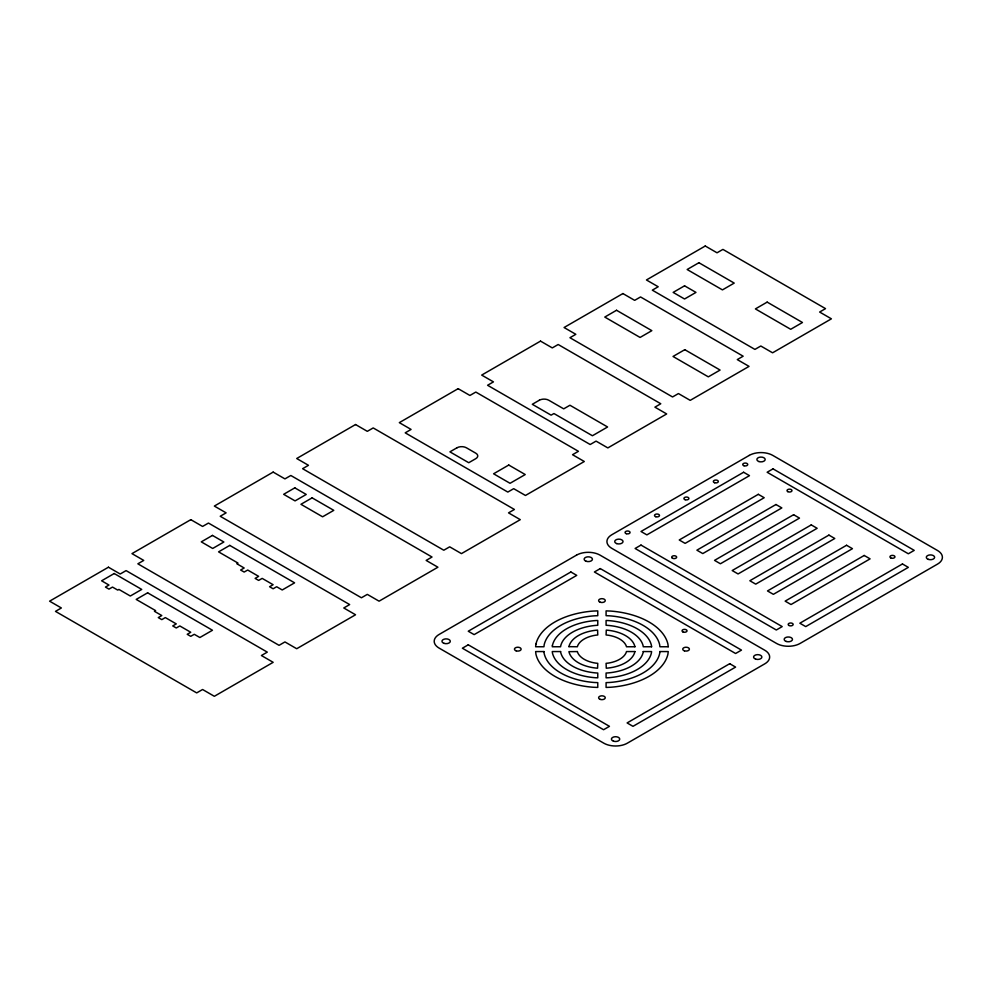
<?xml version="1.0" encoding="UTF-8"?>
<svg xmlns="http://www.w3.org/2000/svg" width="992" height="992" viewBox="0 0 992 992"><rect width="100%" height="100%" fill="white"/><g stroke="black" fill="none" stroke-linecap="round" stroke-linejoin="round"><path stroke-width="1.49" d="M535.928 644.143L535.63 646.759L543.951 646.759L544.174 644.763A58.243 33.629 0 0 1 594.32 615.821L597.767 615.685L597.767 610.886L593.241 611.06A66.563 38.428 0 0 0 535.928 644.143M552.432 645.395L552.271 646.759L560.592 646.759L560.678 646.028A41.602 24.019 0 0 1 596.49 625.344L597.767 625.295L597.767 620.496L595.411 620.583A49.922 28.818 0 0 0 552.432 645.395M568.924 646.648L577.356 646.759L577.815 645.432A24.961 14.409 0 0 1 595.46 635.24L597.767 634.979L597.581 630.106A33.282 19.22 0 0 0 568.924 646.648M634.93 651.558L634.917 651.67A33.282 19.22 0 0 1 606.273 668.211L606.087 663.338L608.381 663.078A24.961 14.409 0 0 0 626.039 652.885L626.498 651.558L634.93 651.558M643.25 651.558L643.176 652.29A41.602 24.019 0 0 1 607.352 672.973L606.087 673.022L606.087 677.821L608.443 677.734A49.922 28.818 0 0 0 651.422 652.922L651.583 651.558L643.25 651.558M659.903 651.558L659.668 653.542A58.243 33.629 0 0 1 609.522 682.496L606.087 682.632L606.087 687.431L610.613 687.258A66.563 38.428 0 0 0 667.926 654.174L668.224 651.558L659.903 651.558M108.438 567.213L49.6 601.177L61.368 607.972L55.478 611.37L196.689 692.9L202.579 689.502L214.346 696.297L273.172 662.321L261.404 655.526L267.294 652.128L126.083 570.611L120.206 574.008L108.438 567.213M190.811 519.659L131.973 553.623L143.741 560.418L137.851 563.816L279.062 645.333L284.94 641.936L296.707 648.731L355.545 614.767L343.778 607.972L349.668 604.574L208.456 523.057L202.579 526.442L190.811 519.659M273.172 472.093L214.346 506.069L226.114 512.864L220.224 516.262L361.435 597.779L367.313 594.382L379.08 601.177L437.918 567.213L426.151 560.418L432.028 557.02L290.83 475.49L284.94 478.888L273.172 472.093M355.545 424.539L296.707 458.515L308.475 465.31L302.597 468.695L443.796 550.225L449.686 546.828L461.454 553.623L520.292 519.659L508.524 512.864L514.402 509.466L373.203 427.936L367.313 431.334L355.545 424.539M114.204 573.525L101.606 580.804L108.971 585.044L105.437 587.078L108.971 589.124L112.493 587.078L117.738 590.104L118.904 589.422L130.324 596.018L141.732 589.422L114.204 573.525M458.155 388.666L399.317 422.642L411.085 429.437L405.207 432.834L507.817 492.069L513.695 488.672L525.462 495.467L584.3 461.503L572.533 454.708L578.423 451.31L475.813 392.063L469.923 395.461L458.155 388.666M540.528 341.112L481.69 375.088L493.458 381.883L487.58 385.268L590.19 444.515L596.068 441.118L607.836 447.913L666.674 413.949L654.906 407.154L660.784 403.756L558.174 344.509L552.296 347.907L540.528 341.112M622.902 293.558L564.064 327.521L575.831 334.316L569.941 337.714L672.551 396.961L678.441 393.564L690.209 400.359L749.047 366.383L737.279 359.588L743.157 356.202L640.547 296.955L634.669 300.353L622.902 293.558M705.262 246.004L646.437 279.967L658.204 286.762L652.314 290.16L754.924 349.407L760.814 346.01L772.582 352.805L831.408 318.829L819.64 312.034L825.53 308.636L722.92 249.401L717.03 252.799L705.262 246.004M212.462 535.42L201.277 541.868L212.697 548.464L223.87 542.004L212.462 535.42M294.822 487.853L283.65 494.314L295.058 500.898L306.243 494.45L294.822 487.853M616.54 310.273L604.773 317.068L640.076 337.441L651.843 330.658L616.54 310.273M698.914 262.719L687.146 269.514L722.449 289.887L734.216 283.092L698.914 262.719M147.622 592.819L136.202 599.416L155.62 610.626L154.442 611.308L161.795 615.548L158.274 617.582L161.795 619.628L165.329 617.582L176.278 623.906L172.744 625.94L176.278 627.986L179.8 625.94L190.749 632.264L187.215 634.297L190.749 636.331L194.283 634.297L199.863 637.521L212.462 630.255L147.622 592.819M229.76 545.402L218.575 551.862L237.993 563.072L236.815 563.741L244.168 567.994L240.634 570.028L244.168 572.062L247.702 570.028L258.639 576.352L255.118 578.386L258.639 580.419L262.173 578.386L273.122 584.71L269.588 586.743L273.122 588.777L276.644 586.743L282.236 589.967L294.599 582.837L229.76 545.402M312.12 497.848L300.948 504.296L322.598 516.795L333.783 510.347L312.12 497.848M684.554 285.82L673.146 292.404L684.554 298.989L695.975 292.404L684.554 285.82M456.977 447.776L449.922 451.856L468.745 462.718L475.813 458.651A6.659 3.844 0 0 0 475.813 453.208L466.389 447.776A6.659 3.844 0 0 0 456.977 447.776M539.35 400.222L532.295 404.302L551.118 415.164L553.945 413.54L592.422 435.748L607.6 426.982L569.941 405.244L563.704 408.853L548.762 400.222A6.659 3.844 0 0 0 539.35 400.222M684.79 349.68L673.022 356.463L708.325 376.848L720.093 370.053L684.79 349.68M767.163 302.114L755.396 308.909L790.698 329.294L802.466 322.499L767.163 302.114M508.76 465.037L493.582 473.792L510.049 483.302L525.227 474.548L508.76 465.037M576.513 555.136L439.072 634.483A16.641 9.61 0 0 0 439.072 648.074L603.806 743.182A16.641 9.61 0 0 0 627.341 743.182L764.782 663.834A16.641 9.61 0 0 0 764.782 650.244L600.048 555.136A16.641 9.61 0 0 0 576.513 555.136M749.245 455.402L611.804 534.75A16.641 9.61 0 0 0 611.804 548.34L776.55 643.448A16.641 9.61 0 0 0 800.085 643.448L937.527 564.101A16.641 9.61 0 0 0 937.527 550.51L772.78 455.402A16.641 9.61 0 0 0 749.245 455.402M570.859 571.987L468.249 631.222L474.139 634.62L576.749 575.372L570.859 571.987M743.603 472.254L640.993 531.489L646.871 534.886L749.481 475.652L743.603 472.254M468.249 644.812L462.371 648.21L603.57 729.728L609.46 726.33L468.249 644.812M600.284 568.59L594.394 571.987L735.605 653.505L741.483 650.107L600.284 568.59M640.993 545.079L635.103 548.477L776.314 629.994L782.204 626.597L640.993 545.079M773.016 468.856L767.138 472.254L908.337 553.772L914.227 550.374L773.016 468.856M758.31 494.326L679.235 539.983L685.125 543.38L764.2 497.724L758.31 494.326M775.967 504.519L696.892 550.176L702.77 553.573L781.845 507.916L775.967 504.519M793.612 514.712L714.538 560.368L720.415 563.766L799.502 518.109L793.612 514.712M811.27 524.904L732.183 570.549L738.073 573.946L817.148 528.302L811.27 524.904M828.915 535.097L749.84 580.742L755.718 584.139L834.793 538.482L828.915 535.097M846.56 545.278L767.486 590.934L773.376 594.332L852.45 548.675L846.56 545.278M864.218 555.47L785.143 601.127L791.021 604.525L870.096 558.868L864.218 555.47M729.715 663.698L627.105 722.932L632.995 726.33L735.605 667.095L729.715 663.698M902.46 563.964L799.85 623.212L805.727 626.597L908.337 567.362L902.46 563.964M634.93 646.759L626.498 646.759L626.039 645.432A24.961 14.409 0 0 0 608.381 635.24L606.087 634.979L606.273 630.106A33.282 19.22 0 0 1 634.917 646.648L634.93 646.759M651.583 646.759L643.25 646.759L643.176 646.028A41.602 24.019 0 0 0 607.352 625.344L606.087 625.295L606.087 620.496L608.443 620.583A49.922 28.818 0 0 1 651.422 645.395L651.583 646.759M668.224 646.759L659.903 646.759L659.668 644.763A58.243 33.629 0 0 0 609.522 615.821L606.087 615.685L606.087 610.886L610.613 611.06A66.563 38.428 0 0 1 667.926 644.143L668.224 646.759M543.951 651.558L535.63 651.558L535.928 654.174A66.563 38.428 0 0 0 593.241 687.258L597.767 687.431L597.767 682.632L594.32 682.496A58.243 33.629 0 0 1 544.174 653.542L543.951 651.558M560.592 651.558L552.271 651.558L552.432 652.922A49.922 28.818 0 0 0 595.411 677.734L597.767 677.821L597.767 673.022L596.49 672.973A41.602 24.019 0 0 1 560.678 652.29L560.592 651.558M577.356 651.558L568.924 651.67A33.282 19.22 0 0 0 597.581 668.211L597.767 663.338L595.46 663.078A24.961 14.409 0 0 1 577.815 652.885L577.356 651.558M672.415 558.186A2.492 1.438 0 0 0 676.581 557.541A2.492 1.438 0 0 0 673.531 555.78A2.492 1.438 0 0 0 672.415 558.186M890.692 557.851A2.492 1.438 0 0 0 894.871 557.206A2.492 1.438 0 0 0 891.808 555.433A2.492 1.438 0 0 0 890.692 557.851M788.9 625.444A2.492 1.438 0 0 0 793.079 624.799A2.492 1.438 0 0 0 790.029 623.038A2.492 1.438 0 0 0 788.9 625.444M787.735 491.61A2.492 1.438 0 0 0 791.901 490.966A2.492 1.438 0 0 0 788.851 489.205A2.492 1.438 0 0 0 787.735 491.61M685.162 499.72A2.492 1.438 0 0 0 688.907 498.468A2.492 1.438 0 0 0 685.162 497.228A2.492 1.438 0 0 0 685.162 499.72M655.749 516.708A2.492 1.438 0 0 0 659.494 515.456A2.492 1.438 0 0 0 655.749 514.216A2.492 1.438 0 0 0 655.749 516.708M626.324 533.696A2.492 1.438 0 0 0 630.069 532.444A2.492 1.438 0 0 0 626.324 531.191A2.492 1.438 0 0 0 626.324 533.696M928.388 559.389A4.166 2.406 0 0 0 934.625 557.306A4.166 2.406 0 0 0 928.388 555.222A4.166 2.406 0 0 0 928.388 559.389M714.587 482.732A2.492 1.438 0 0 0 718.332 481.492A2.492 1.438 0 0 0 714.587 480.24A2.492 1.438 0 0 0 714.587 482.732M744 465.756A2.492 1.438 0 0 0 747.745 464.504A2.492 1.438 0 0 0 744 463.252A2.492 1.438 0 0 0 744 465.756M786.234 641.452A4.166 2.406 0 0 0 792.484 639.381A4.166 2.406 0 0 0 786.234 637.298A4.166 2.406 0 0 0 786.234 641.452M758.942 461.553A4.166 2.406 0 0 0 765.179 459.482A4.166 2.406 0 0 0 758.942 457.399A4.166 2.406 0 0 0 758.942 461.553M616.788 543.628A4.166 2.406 0 0 0 623.026 541.545A4.166 2.406 0 0 0 616.788 539.462A4.166 2.406 0 0 0 616.788 543.628M684.393 650.826A3.323 1.922 0 0 0 689.39 649.152A3.323 1.922 0 0 0 684.393 647.491A3.323 1.922 0 0 0 684.393 650.826M755.644 659.122A4.166 2.406 0 0 0 761.881 657.039A4.166 2.406 0 0 0 755.644 654.956A4.166 2.406 0 0 0 755.644 659.122M600.259 699.397A3.323 1.922 0 0 0 605.256 697.736A3.323 1.922 0 0 0 600.259 696.074A3.323 1.922 0 0 0 600.259 699.397M600.259 602.243A3.323 1.922 0 0 0 605.256 600.582A3.323 1.922 0 0 0 600.259 598.92A3.323 1.922 0 0 0 600.259 602.243M516.125 650.826A3.323 1.922 0 0 0 521.122 649.152A3.323 1.922 0 0 0 516.125 647.491A3.323 1.922 0 0 0 516.125 650.826M613.49 741.185A4.166 2.406 0 0 0 619.74 739.102A4.166 2.406 0 0 0 613.49 737.031A4.166 2.406 0 0 0 613.49 741.185M586.198 561.286A4.166 2.406 0 0 0 592.435 559.215A4.166 2.406 0 0 0 586.198 557.132A4.166 2.406 0 0 0 586.198 561.286M444.044 643.362A4.166 2.406 0 0 0 450.294 641.278A4.166 2.406 0 0 0 444.044 639.195A4.166 2.406 0 0 0 444.044 643.362M682.769 631.83A2.492 1.438 0 0 0 686.948 631.185A2.492 1.438 0 0 0 683.885 629.424A2.492 1.438 0 0 0 682.769 631.83"/></g></svg>
